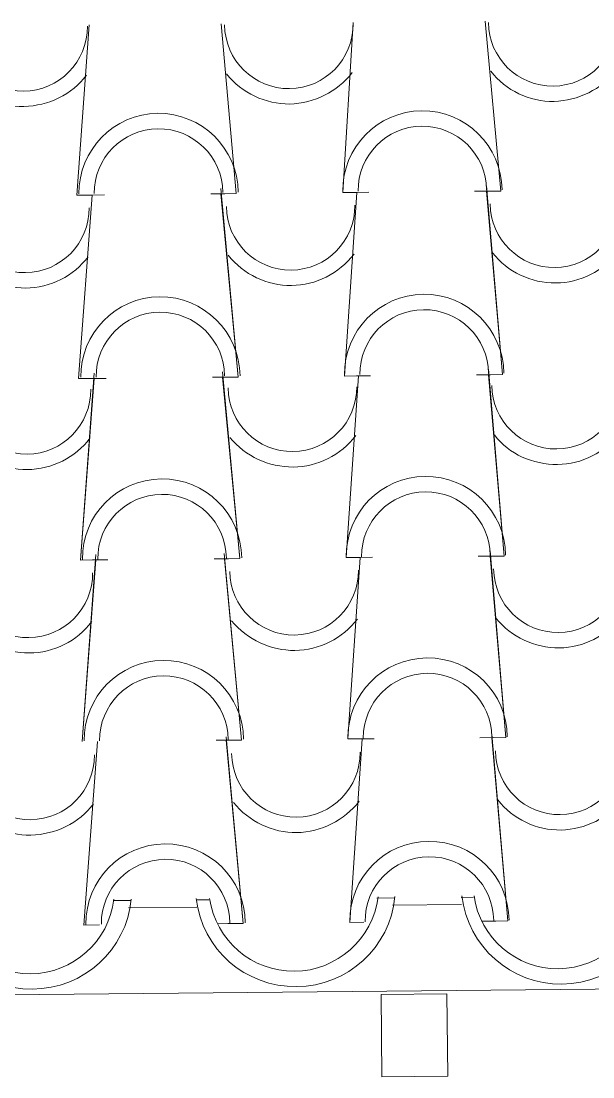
# Model space of a CAD drawing. Header units: millimetres. Extents: x 36985 to 49607, y -23856 to -17842.
# Drawn here: x 45503 to 46199, y -19832 to -18548 of the extents above; entities that cross this region are included whole.
import ezdxf

# ---------------------------------------------------------------- set-up
doc = ezdxf.new("R2010")
doc.units = ezdxf.units.MM
doc.layers.add('A-COB-___-___-EXI', color=250, linetype='Continuous', lineweight=25)

msp = doc.modelspace()

# ---------------------------------------------------------------- linework, layer by layer
at = {"layer": 'A-COB-___-___-EXI', "color": 18, "lineweight": 9}
for p, q in [((45585.9, -18759.4), (45604.7, -18759.2)), ((45751.3, -18757.8), (45734.2, -18758)), ((45746.4, -18757.9), (45765.1, -18757.7)), ((45909.3, -18756.3), (45926.4, -18756.1)), ((46072.2, -18754.7), (46055.1, -18754.9)), ((46069.7, -18754.8), (46086.8, -18754.6)), ((45755.5, -19201.7), (45738.4, -19201.9)), ((45915.7, -19420.9), (45932.8, -19420.7)), ((45615.4, -19617.6), (45636.6, -19617.4)), ((45717.2, -19616.7), (45731.8, -19616.5)), ((45936.3, -19614.6), (45957.4, -19614.4)), ((45717.3, -19625.6), (45634.2, -19626.4)), ((46039, -19622.5), (45955.1, -19623.3)), ((45759.8, -19645.6), (45742.7, -19645.7)), ((46080.7, -19642.5), (46063.6, -19642.7))]:
    msp.add_line(p, q, dxfattribs=at)
at = {"layer": 'A-COB-___-___-EXI', "color": 18, "lineweight": 9, "flags": 128}
for points in [[(45571.3, -18759.5), (45590, -18759.4), (45571.3, -18759.5), (45590, -18759.4), (45573.4, -18982.7), (45592.2, -18982.5), (45573.4, -18982.7), (45590, -18759.4), (45571.3, -18759.5), (45586.4, -18552.5), (45571.3, -18759.5), (45590, -18759.4), (45571.3, -18759.5), (45586.4, -18552.5)], [(45748.5, -18974.5), (45769.4, -19201.6), (45750.7, -19201.7), (45769.4, -19201.6), (45748.5, -18981), (45767.3, -18980.8), (45748.5, -18981), (45767.3, -18980.8), (45748.5, -18981), (45767.3, -18980.8), (45748.5, -18981), (45767.3, -18980.8), (45748.5, -18981), (45767.3, -18980.8), (45746.3, -18751.3), (45767.3, -18980.8), (45748.5, -18981), (45767.3, -18980.8), (45746.4, -18757.9), (45765.1, -18757.7), (45746.8, -18551), (45765.1, -18757.7), (45746.4, -18757.9), (45765.1, -18757.7), (45746.4, -18757.9), (45765.1, -18757.7), (45746.8, -18551)], [(45894.6, -18756.4), (45911.7, -18756.3), (45894.6, -18756.4), (45911.7, -18756.3), (45896.8, -18979.6), (45911.7, -18756.3), (45894.6, -18756.4), (45907.3, -18549.4), (45894.6, -18756.4), (45911.7, -18756.3), (45894.6, -18756.4), (45907.3, -18549.4)], [(46071.9, -18977.9), (46089, -18977.8), (46071.9, -18977.9), (46089, -18977.8), (46071.9, -18977.9), (46089, -18977.8), (46071.9, -18977.9), (46089, -18977.8), (46071.9, -18977.9), (46089, -18977.8), (46069.7, -18748.2), (46089, -18977.8), (46071.9, -18977.9), (46089, -18977.8), (46069.7, -18754.8), (46086.8, -18754.6), (46067.7, -18547.9), (46086.8, -18754.6), (46069.7, -18754.8), (46086.8, -18754.6), (46069.7, -18754.8), (46086.8, -18754.6), (46067.7, -18547.9)], [(45592.1, -18976), (45575.6, -19203.4), (45594.3, -19203.2), (45575.6, -19203.4), (45594.3, -19203.2), (45575.6, -19203.4), (45592.2, -18982.5), (45573.4, -18982.7), (45590, -18759.4)], [(45911.7, -18756.3), (45896.8, -18979.6), (45913.9, -18979.4), (45896.8, -18979.6), (45913.9, -18979.4), (45896.8, -18979.6), (45913.9, -18979.4), (45896.8, -18979.6), (45913.9, -18979.4), (45898.9, -19200.3), (45916, -19200.2), (45901, -19421), (45918.1, -19420.9), (45901, -19421), (45918.1, -19420.9), (45903.2, -19644.2), (45918.1, -19420.9), (45901, -19421), (45916, -19200.2), (45898.9, -19200.3), (45916, -19200.2), (45898.9, -19200.3), (45913.9, -18979.4)], [(45573.4, -18982.7), (45592.2, -18982.5), (45575.6, -19203.4), (45594.3, -19203.2), (45577.7, -19424.1), (45594.3, -19203.2), (45575.6, -19203.4), (45594.3, -19203.2), (45577.7, -19424.1), (45594.3, -19203.2), (45575.6, -19203.4), (45594.3, -19203.2), (45577.7, -19424.1), (45594.3, -19203.2), (45575.6, -19203.4), (45592.2, -18982.5), (45573.4, -18982.7), (45592.2, -18982.5), (45575.6, -19203.4), (45592.2, -18982.5), (45573.4, -18982.7), (45592.2, -18982.5), (45573.4, -18982.7), (45592.2, -18982.5), (45573.4, -18982.7), (45592.2, -18982.5), (45575.6, -19203.4), (45594.3, -19203.2), (45575.6, -19203.4), (45594.3, -19203.2), (45575.6, -19203.4), (45592.2, -18982.5), (45573.4, -18982.7), (45592.2, -18982.5), (45573.4, -18982.7), (45592.2, -18982.5), (45573.4, -18982.7), (45592.2, -18982.5), (45573.4, -18982.7), (45592.2, -18982.5), (45573.4, -18982.7), (45592.2, -18982.5), (45573.4, -18982.7), (45592.2, -18982.5), (45575.6, -19203.4), (45594.3, -19203.2), (45577.7, -19424.1), (45594.3, -19203.2), (45575.6, -19203.4), (45594.3, -19203.2), (45575.6, -19203.4), (45594.3, -19203.2), (45575.6, -19203.4), (45592.1, -18976)], [(45592.1, -18976), (45575.6, -19203.4), (45594.3, -19203.2), (45575.6, -19203.4)], [(45754.9, -19645.6), (45773.7, -19645.4), (45752.7, -19418.4), (45773.7, -19645.4), (45754.9, -19645.6), (45773.7, -19645.4), (45752.8, -19422.5), (45771.5, -19422.3), (45752.8, -19422.5), (45771.5, -19422.3), (45752.8, -19422.5), (45771.5, -19422.3), (45750.6, -19195.2), (45771.5, -19422.3), (45752.8, -19422.5), (45771.5, -19422.3), (45752.8, -19422.5), (45771.5, -19422.3), (45750.7, -19201.7), (45769.4, -19201.6), (45750.7, -19201.7), (45769.4, -19201.6), (45748.5, -18974.5), (45769.4, -19201.6), (45750.7, -19201.7), (45769.4, -19201.6), (45750.7, -19201.7)], [(46091.1, -19198.5), (46074, -19198.6), (46091.1, -19198.5), (46074, -19198.6), (46091.1, -19198.5), (46071.8, -18971.4), (46091.1, -19198.5), (46074, -19198.6), (46093.2, -19419.2), (46076.1, -19419.4), (46093.2, -19419.2), (46076.1, -19419.4), (46093.2, -19419.2), (46076.1, -19419.4), (46093.2, -19419.2), (46076.1, -19419.4), (46093.2, -19419.2), (46074, -19198.6), (46091.1, -19198.5), (46071.8, -18971.4)], [(45588.1, -18982.6), (45606.8, -18982.4), (45588.1, -18982.6), (45606.8, -18982.4), (45588.1, -18982.6), (45606.8, -18982.4)], [(45918.1, -19420.9), (45901, -19421), (45918.1, -19420.9), (45901, -19421), (45918.1, -19420.9), (45901, -19421), (45916, -19200.2), (45898.9, -19200.3), (45913.9, -18979.4), (45896.8, -18979.6), (45913.9, -18979.4), (45896.8, -18979.6), (45913.9, -18979.4), (45898.9, -19200.3), (45916, -19200.2), (45898.9, -19200.3), (45913.9, -18979.4), (45896.8, -18979.6)], [(45577.7, -19424.1), (45594.2, -19196.7), (45577.7, -19424.1), (45594.2, -19196.7)], [(45752.8, -19422.5), (45771.5, -19422.3), (45750.6, -19195.2)], [(46076.1, -19415.3), (46095.4, -19642.3), (46078.3, -19642.5), (46095.4, -19642.3), (46076.1, -19415.3), (46095.4, -19642.3), (46078.3, -19642.5), (46095.4, -19642.3), (46076.1, -19419.4), (46093.2, -19419.2), (46076.1, -19419.4), (46093.2, -19419.2), (46073.9, -19192.1), (46093.2, -19419.2), (46076.1, -19419.4), (46093.2, -19419.2), (46073.9, -19192.1)], [(45608.9, -19203.1), (45590.2, -19203.3), (45608.9, -19203.1), (45590.2, -19203.3)], [(45916, -19200.2), (45901, -19421), (45916, -19200.2), (45898.9, -19200.3), (45916, -19200.2), (45898.9, -19200.3)], [(45596.4, -19424), (45579.8, -19647.3), (45596.4, -19424), (45579.8, -19647.3), (45598.6, -19647.1), (45579.8, -19647.3)], [(45903.2, -19644.2), (45918.1, -19420.9), (45901, -19421), (45918.1, -19420.9), (45903.2, -19644.2), (45920.3, -19644), (45903.2, -19644.2), (45920.3, -19644)], [(46061.5, -19419.5), (46078.6, -19419.3), (46061.5, -19419.5), (46078.6, -19419.3)], [(37540.3, -19724.6), (37541.1, -19808.5), (48989.9, -19698.4), (48989.1, -19614.5), (48972.8, -19614.7), (48989.1, -19614.5)]]:
    msp.add_lwpolyline(points, dxfattribs=at)
for points in [[(46057.2, -18978.1), (46074.3, -18977.9), (46057.2, -18978.1), (46074.3, -18977.9)], [(46089, -18977.8), (46071.9, -18977.9), (46091.1, -19198.5), (46074, -19198.6), (46091.1, -19198.5), (46074, -19198.6), (46091.1, -19198.5), (46071.9, -18977.9)], [(45736.3, -18981.1), (45753.4, -18981), (45736.3, -18981.1), (45753.4, -18981)], [(45928.5, -18979.3), (45911.4, -18979.5)], [(45930.7, -19200), (45913.6, -19200.2)], [(46059.3, -19198.8), (46076.4, -19198.6)], [(45740.6, -19422.6), (45757.7, -19422.4)], [(46053.6, -19613.4), (46038.9, -19613.6)], [(45941.5, -19731.8), (45942.4, -19832), (46022.3, -19831.2), (46021.3, -19731)]]:
    msp.add_lwpolyline(points, close=True, dxfattribs=at)
at = {"layer": 'A-COB-___-___-EXI', "color": 18, "lineweight": 9}
for points in [[(45506.5, -18633.1), (45506.5, -18633.1), (45549.7, -18632.7), (45584.4, -18597.3), (45584, -18554.2)], [(45506.5, -18633.1), (45506.5, -18633.1), (45549.7, -18632.7), (45584.4, -18597.3), (45584, -18554.2)], [(45829.9, -18630), (45829.9, -18630), (45873, -18629.6), (45907.7, -18594.2), (45907.3, -18551.1)], [(45829.9, -18630), (45829.9, -18630), (45873, -18629.6), (45907.7, -18594.2), (45907.3, -18551.1)], [(45829.9, -18630), (45829.9, -18630), (45873, -18629.6), (45907.7, -18594.2), (45907.3, -18551.1)], [(46150.8, -18626.9), (46150.8, -18626.9), (46193.9, -18626.5), (46228.6, -18591.1), (46228.2, -18548)], [(46150.8, -18626.9), (46150.8, -18626.9), (46193.9, -18626.5), (46228.6, -18591.1), (46228.2, -18548)], [(45506.7, -18651.8), (45506.7, -18651.8), (45536.8, -18650.7), (45565.2, -18637.4), (45582.9, -18613.6)], [(45506.7, -18651.8), (45506.7, -18651.8), (45536.8, -18650.7), (45565.2, -18637.4), (45582.9, -18613.6)], [(45830.1, -18648.7), (45830.1, -18648.7), (45860.2, -18647.6), (45887.7, -18634.3), (45906.3, -18610.5)], [(45830.1, -18648.7), (45830.1, -18648.7), (45860.2, -18647.6), (45887.7, -18634.3), (45906.3, -18610.5)], [(45830.1, -18648.7), (45830.1, -18648.7), (45860.2, -18647.6), (45887.7, -18634.3), (45906.3, -18610.5)], [(46151.8, -18645.6), (46151.8, -18645.6), (46181.1, -18644.5), (46209.5, -18631.2), (46227.1, -18607.4)], [(46151.8, -18645.6), (46151.8, -18645.6), (46181.1, -18644.5), (46209.5, -18631.2), (46227.1, -18607.4)], [(45990.6, -18657), (45990.6, -18657), (45936.8, -18657.5), (45894.1, -18701.9), (45894.6, -18754.8)], [(45990.6, -18657), (45990.6, -18657), (45936.8, -18657.5), (45894.1, -18701.9), (45894.6, -18754.8)], [(45990.6, -18657), (45990.6, -18657), (45936.8, -18657.5), (45894.1, -18701.9), (45894.6, -18754.8)], [(45990.6, -18657), (45990.6, -18657), (45936.8, -18657.5), (45894.1, -18701.9), (45894.6, -18754.8)], [(45990.6, -18657), (45990.6, -18657), (45936.8, -18657.5), (45894.1, -18701.9), (45894.6, -18754.8)], [(45990.6, -18657), (45990.6, -18657), (45936.8, -18657.5), (45894.1, -18701.9), (45894.6, -18754.8)], [(45669.7, -18660), (45669.7, -18660), (45615.9, -18660.6), (45573.2, -18705), (45573.7, -18757.9)], [(45669.7, -18660), (45669.7, -18660), (45615.9, -18660.6), (45573.2, -18705), (45573.7, -18757.9)], [(45669.7, -18660), (45669.7, -18660), (45615.9, -18660.6), (45573.2, -18705), (45573.7, -18757.9)], [(45669.7, -18660), (45669.7, -18660), (45615.9, -18660.6), (45573.2, -18705), (45573.7, -18757.9)], [(45669.7, -18660), (45669.7, -18660), (45615.9, -18660.6), (45573.2, -18705), (45573.7, -18757.9)], [(45669.7, -18660), (45669.7, -18660), (45615.9, -18660.6), (45573.2, -18705), (45573.7, -18757.9)], [(45669.9, -18678.8), (45669.9, -18678.8), (45626.7, -18679.2), (45592, -18714.5), (45592.4, -18757.7)], [(45669.9, -18678.8), (45669.9, -18678.8), (45626.7, -18679.2), (45592, -18714.5), (45592.4, -18757.7)], [(45669.9, -18678.8), (45669.9, -18678.8), (45626.7, -18679.2), (45592, -18714.5), (45592.4, -18757.7)], [(45669.9, -18678.8), (45669.9, -18678.8), (45626.7, -18679.2), (45592, -18714.5), (45592.4, -18757.7)], [(45669.9, -18678.8), (45669.9, -18678.8), (45626.7, -18679.2), (45592, -18714.5), (45592.4, -18757.7)], [(45669.9, -18678.8), (45669.9, -18678.8), (45626.7, -18679.2), (45592, -18714.5), (45592.4, -18757.7)], [(45990.8, -18675.7), (45990.8, -18675.7), (45947.6, -18676.1), (45912.9, -18711.5), (45913.3, -18754.6)], [(45990.8, -18675.7), (45990.8, -18675.7), (45947.6, -18676.1), (45912.9, -18711.5), (45913.3, -18754.6)], [(45990.8, -18675.7), (45990.8, -18675.7), (45947.6, -18676.1), (45912.9, -18711.5), (45913.3, -18754.6)], [(45990.8, -18675.7), (45990.8, -18675.7), (45947.6, -18676.1), (45912.9, -18711.5), (45913.3, -18754.6)], [(45990.8, -18675.7), (45990.8, -18675.7), (45947.6, -18676.1), (45912.9, -18711.5), (45913.3, -18754.6)], [(45990.8, -18675.7), (45990.8, -18675.7), (45947.6, -18676.1), (45912.9, -18711.5), (45913.3, -18754.6)], [(45832, -18850.7), (45832, -18850.7), (45875.2, -18850.3), (45909.8, -18814.9), (45909.4, -18771.8)], [(46152.9, -18847.6), (46152.9, -18847.6), (46196.1, -18847.2), (46230.7, -18811.9), (46230.3, -18768.7)], [(45508.7, -18853.8), (45508.7, -18853.8), (45551.8, -18853.4), (45586.5, -18818), (45586.1, -18774.9)], [(45508.8, -18872.6), (45508.8, -18872.6), (45539, -18872.3), (45567.3, -18858.1), (45585, -18834.4)], [(45508.8, -18872.6), (45508.8, -18872.6), (45539, -18872.3), (45567.3, -18858.1), (45585, -18834.4)], [(45832.2, -18869.4), (45832.2, -18869.4), (45862.3, -18869.2), (45889.9, -18855), (45908.4, -18831.2)], [(45832.2, -18869.4), (45832.2, -18869.4), (45862.3, -18869.2), (45889.9, -18855), (45908.4, -18831.2)], [(45832.2, -18869.4), (45832.2, -18869.4), (45862.3, -18869.2), (45889.9, -18855), (45908.4, -18831.2)], [(46153.9, -18866.4), (46153.9, -18866.4), (46183.2, -18866.1), (46211.6, -18851.9), (46229.3, -18828.2)], [(46153.9, -18866.4), (46153.9, -18866.4), (46183.2, -18866.1), (46211.6, -18851.9), (46229.3, -18828.2)], [(45671.8, -18883.2), (45671.8, -18883.2), (45618.1, -18883.7), (45575.4, -18928.1), (45575.9, -18981.1)], [(45671.8, -18883.2), (45671.8, -18883.2), (45618.1, -18883.7), (45575.4, -18928.1), (45575.9, -18981.1)], [(45671.8, -18883.2), (45671.8, -18883.2), (45618.1, -18883.7), (45575.4, -18928.1), (45575.9, -18981.1)], [(45671.8, -18883.2), (45671.8, -18883.2), (45618.1, -18883.7), (45575.4, -18928.1), (45575.9, -18981.1)], [(45671.8, -18883.2), (45671.8, -18883.2), (45618.1, -18883.7), (45575.4, -18928.1), (45575.9, -18981.1)], [(45671.8, -18883.2), (45671.8, -18883.2), (45618.1, -18883.7), (45575.4, -18928.1), (45575.9, -18981.1)], [(45671.8, -18883.2), (45671.8, -18883.2), (45618.1, -18883.7), (45575.4, -18928.1), (45575.9, -18981.1)], [(45671.8, -18883.2), (45671.8, -18883.2), (45618.1, -18883.7), (45575.4, -18928.1), (45575.9, -18981.1)], [(45671.8, -18883.2), (45671.8, -18883.2), (45618.1, -18883.7), (45575.4, -18928.1), (45575.9, -18981.1)], [(45671.8, -18883.2), (45671.8, -18883.2), (45618.1, -18883.7), (45575.4, -18928.1), (45575.9, -18981.1)], [(45671.8, -18883.2), (45671.8, -18883.2), (45618.1, -18883.7), (45575.4, -18928.1), (45575.9, -18981.1)], [(45992.7, -18880.1), (45992.7, -18880.1), (45939, -18880.6), (45896.2, -18925), (45896.8, -18978)], [(45992.7, -18880.1), (45992.7, -18880.1), (45939, -18880.6), (45896.2, -18925), (45896.8, -18978)], [(45992.7, -18880.1), (45992.7, -18880.1), (45939, -18880.6), (45896.2, -18925), (45896.8, -18978)], [(45992.7, -18880.1), (45992.7, -18880.1), (45939, -18880.6), (45896.2, -18925), (45896.8, -18978)], [(45992.7, -18880.1), (45992.7, -18880.1), (45939, -18880.6), (45896.2, -18925), (45896.8, -18978)], [(45992.7, -18880.1), (45992.7, -18880.1), (45939, -18880.6), (45896.2, -18925), (45896.8, -18978)], [(45992.7, -18880.1), (45992.7, -18880.1), (45939, -18880.6), (45896.2, -18925), (45896.8, -18978)], [(45992.7, -18880.1), (45992.7, -18880.1), (45939, -18880.6), (45896.2, -18925), (45896.8, -18978)], [(45992.7, -18880.1), (45992.7, -18880.1), (45939, -18880.6), (45896.2, -18925), (45896.8, -18978)], [(45992.7, -18880.1), (45992.7, -18880.1), (45939, -18880.6), (45896.2, -18925), (45896.8, -18978)], [(45992.7, -18880.1), (45992.7, -18880.1), (45939, -18880.6), (45896.2, -18925), (45896.8, -18978)], [(45992.7, -18880.1), (45992.7, -18880.1), (45939, -18880.6), (45896.2, -18925), (45896.8, -18978)], [(45992.7, -18880.1), (45992.7, -18880.1), (45939, -18880.6), (45896.2, -18925), (45896.8, -18978)], [(45992.9, -18898.9), (45992.9, -18898.9), (45949.8, -18899.3), (45915.1, -18934.6), (45915.5, -18977.8)], [(45992.9, -18898.9), (45992.9, -18898.9), (45949.8, -18899.3), (45915.1, -18934.6), (45915.5, -18977.8)], [(45992.9, -18898.9), (45992.9, -18898.9), (45949.8, -18899.3), (45915.1, -18934.6), (45915.5, -18977.8)], [(45992.9, -18898.9), (45992.9, -18898.9), (45949.8, -18899.3), (45915.1, -18934.6), (45915.5, -18977.8)], [(45992.9, -18898.9), (45992.9, -18898.9), (45949.8, -18899.3), (45915.1, -18934.6), (45915.5, -18977.8)], [(45992.9, -18898.9), (45992.9, -18898.9), (45949.8, -18899.3), (45915.1, -18934.6), (45915.5, -18977.8)], [(45992.9, -18898.9), (45992.9, -18898.9), (45949.8, -18899.3), (45915.1, -18934.6), (45915.5, -18977.8)], [(45992.9, -18898.9), (45992.9, -18898.9), (45949.8, -18899.3), (45915.1, -18934.6), (45915.5, -18977.8)], [(45992.9, -18898.9), (45992.9, -18898.9), (45949.8, -18899.3), (45915.1, -18934.6), (45915.5, -18977.8)], [(45992.9, -18898.9), (45992.9, -18898.9), (45949.8, -18899.3), (45915.1, -18934.6), (45915.5, -18977.8)], [(45992.9, -18898.9), (45992.9, -18898.9), (45949.8, -18899.3), (45915.1, -18934.6), (45915.5, -18977.8)], [(45992.9, -18898.9), (45992.9, -18898.9), (45949.8, -18899.3), (45915.1, -18934.6), (45915.5, -18977.8)], [(45992.9, -18898.9), (45992.9, -18898.9), (45949.8, -18899.3), (45915.1, -18934.6), (45915.5, -18977.8)], [(45672, -18901.9), (45672, -18901.9), (45628.9, -18902.4), (45594.2, -18937.7), (45594.6, -18980.9)], [(45672, -18901.9), (45672, -18901.9), (45628.9, -18902.4), (45594.2, -18937.7), (45594.6, -18980.9)], [(45672, -18901.9), (45672, -18901.9), (45628.9, -18902.4), (45594.2, -18937.7), (45594.6, -18980.9)], [(45672, -18901.9), (45672, -18901.9), (45628.9, -18902.4), (45594.2, -18937.7), (45594.6, -18980.9)], [(45672, -18901.9), (45672, -18901.9), (45628.9, -18902.4), (45594.2, -18937.7), (45594.6, -18980.9)], [(45672, -18901.9), (45672, -18901.9), (45628.9, -18902.4), (45594.2, -18937.7), (45594.6, -18980.9)], [(45672, -18901.9), (45672, -18901.9), (45628.9, -18902.4), (45594.2, -18937.7), (45594.6, -18980.9)], [(45672, -18901.9), (45672, -18901.9), (45628.9, -18902.4), (45594.2, -18937.7), (45594.6, -18980.9)], [(45672, -18901.9), (45672, -18901.9), (45628.9, -18902.4), (45594.2, -18937.7), (45594.6, -18980.9)], [(45672, -18901.9), (45672, -18901.9), (45628.9, -18902.4), (45594.2, -18937.7), (45594.6, -18980.9)], [(45672, -18901.9), (45672, -18901.9), (45628.9, -18902.4), (45594.2, -18937.7), (45594.6, -18980.9)], [(46155, -19068.3), (46155, -19068.3), (46198.2, -19067.9), (46232.9, -19032.6), (46232.5, -18989.4)], [(45510.8, -19074.5), (45510.8, -19074.5), (45553.9, -19074.1), (45588.6, -19038.8), (45588.2, -18995.6)], [(45834.1, -19071.4), (45834.1, -19071.4), (45877.3, -19071), (45912, -19035.7), (45911.6, -18992.5)], [(45834.1, -19071.4), (45834.1, -19071.4), (45877.3, -19071), (45912, -19035.7), (45911.6, -18992.5)], [(45511, -19093.3), (45511, -19093.3), (45541.1, -19093), (45569.5, -19078.9), (45587.2, -19055.1)], [(45834.3, -19090.2), (45834.3, -19090.2), (45864.4, -19089.9), (45892, -19075.8), (45910.5, -19052)], [(45834.3, -19090.2), (45834.3, -19090.2), (45864.4, -19089.9), (45892, -19075.8), (45910.5, -19052)], [(46156, -19087.1), (46156, -19087.1), (46185.3, -19086.8), (46213.7, -19072.7), (46231.4, -19048.9)], [(45674, -19104.7), (45674, -19104.7), (45620.2, -19105.3), (45577.5, -19148.8), (45578, -19202.6)], [(45674, -19104.7), (45674, -19104.7), (45620.2, -19105.3), (45577.5, -19148.8), (45578, -19202.6)], [(45674, -19104.7), (45674, -19104.7), (45620.2, -19105.3), (45577.5, -19148.8), (45578, -19202.6)], [(45674, -19104.7), (45674, -19104.7), (45620.2, -19105.3), (45577.5, -19148.8), (45578, -19202.6)], [(45674, -19104.7), (45674, -19104.7), (45620.2, -19105.3), (45577.5, -19148.8), (45578, -19202.6)], [(45674, -19104.7), (45674, -19104.7), (45620.2, -19105.3), (45577.5, -19148.8), (45578, -19202.6)], [(45674, -19104.7), (45674, -19104.7), (45620.2, -19105.3), (45577.5, -19148.8), (45578, -19202.6)], [(45674, -19104.7), (45674, -19104.7), (45620.2, -19105.3), (45577.5, -19148.8), (45578, -19202.6)], [(45994.9, -19101.7), (45994.9, -19101.7), (45941.1, -19102.2), (45898.4, -19145.7), (45898.9, -19199.5)], [(45994.9, -19101.7), (45994.9, -19101.7), (45941.1, -19102.2), (45898.4, -19145.7), (45898.9, -19199.5)], [(45994.9, -19101.7), (45994.9, -19101.7), (45941.1, -19102.2), (45898.4, -19145.7), (45898.9, -19199.5)], [(45994.9, -19101.7), (45994.9, -19101.7), (45941.1, -19102.2), (45898.4, -19145.7), (45898.9, -19199.5)], [(45994.9, -19101.7), (45994.9, -19101.7), (45941.1, -19102.2), (45898.4, -19145.7), (45898.9, -19199.5)], [(45994.9, -19101.7), (45994.9, -19101.7), (45941.1, -19102.2), (45898.4, -19145.7), (45898.9, -19199.5)], [(45994.9, -19101.7), (45994.9, -19101.7), (45941.1, -19102.2), (45898.4, -19145.7), (45898.9, -19199.5)], [(45994.9, -19101.7), (45994.9, -19101.7), (45941.1, -19102.2), (45898.4, -19145.7), (45898.9, -19199.5)], [(45994.9, -19101.7), (45994.9, -19101.7), (45941.1, -19102.2), (45898.4, -19145.7), (45898.9, -19199.5)], [(45994.9, -19101.7), (45994.9, -19101.7), (45941.1, -19102.2), (45898.4, -19145.7), (45898.9, -19199.5)], [(45674.2, -19123.5), (45674.2, -19123.5), (45631, -19123.9), (45596.3, -19159.2), (45596.7, -19202.4)], [(45674.2, -19123.5), (45674.2, -19123.5), (45631, -19123.9), (45596.3, -19159.2), (45596.7, -19202.4)], [(45674.2, -19123.5), (45674.2, -19123.5), (45631, -19123.9), (45596.3, -19159.2), (45596.7, -19202.4)], [(45674.2, -19123.5), (45674.2, -19123.5), (45631, -19123.9), (45596.3, -19159.2), (45596.7, -19202.4)], [(45674.2, -19123.5), (45674.2, -19123.5), (45631, -19123.9), (45596.3, -19159.2), (45596.7, -19202.4)], [(45674.2, -19123.5), (45674.2, -19123.5), (45631, -19123.9), (45596.3, -19159.2), (45596.7, -19202.4)], [(45674.2, -19123.5), (45674.2, -19123.5), (45631, -19123.9), (45596.3, -19159.2), (45596.7, -19202.4)], [(45674.2, -19123.5), (45674.2, -19123.5), (45631, -19123.9), (45596.3, -19159.2), (45596.7, -19202.4)], [(45995.1, -19120.4), (45995.1, -19120.4), (45951.9, -19120.8), (45917.2, -19156.2), (45917.6, -19199.3)], [(45995.1, -19120.4), (45995.1, -19120.4), (45951.9, -19120.8), (45917.2, -19156.2), (45917.6, -19199.3)], [(45995.1, -19120.4), (45995.1, -19120.4), (45951.9, -19120.8), (45917.2, -19156.2), (45917.6, -19199.3)], [(45995.1, -19120.4), (45995.1, -19120.4), (45951.9, -19120.8), (45917.2, -19156.2), (45917.6, -19199.3)], [(45995.1, -19120.4), (45995.1, -19120.4), (45951.9, -19120.8), (45917.2, -19156.2), (45917.6, -19199.3)], [(45995.1, -19120.4), (45995.1, -19120.4), (45951.9, -19120.8), (45917.2, -19156.2), (45917.6, -19199.3)], [(45995.1, -19120.4), (45995.1, -19120.4), (45951.9, -19120.8), (45917.2, -19156.2), (45917.6, -19199.3)], [(45995.1, -19120.4), (45995.1, -19120.4), (45951.9, -19120.8), (45917.2, -19156.2), (45917.6, -19199.3)], [(45995.1, -19120.4), (45995.1, -19120.4), (45951.9, -19120.8), (45917.2, -19156.2), (45917.6, -19199.3)], [(45995.1, -19120.4), (45995.1, -19120.4), (45951.9, -19120.8), (45917.2, -19156.2), (45917.6, -19199.3)], [(45512.9, -19297.7), (45512.9, -19297.7), (45556.1, -19297.3), (45590.8, -19261.9), (45590.4, -19218.8)], [(45836.3, -19294.6), (45836.3, -19294.6), (45879.4, -19294.2), (45914.1, -19258.8), (45913.7, -19215.7)], [(45836.3, -19294.6), (45836.3, -19294.6), (45879.4, -19294.2), (45914.1, -19258.8), (45913.7, -19215.7)], [(46157.2, -19291.5), (46157.2, -19291.5), (46200.3, -19291.1), (46235, -19255.7), (46234.6, -19212.6)], [(46158.2, -19310.2), (46158.2, -19310.2), (46187.5, -19309.9), (46215.8, -19295.8), (46233.5, -19272)], [(45513.1, -19316.4), (45513.1, -19316.4), (45543.2, -19316.1), (45571.6, -19302), (45589.3, -19278.2)], [(45836.4, -19313.3), (45836.4, -19313.3), (45866.6, -19313), (45894.1, -19298.9), (45912.6, -19275.1)], [(45836.4, -19313.3), (45836.4, -19313.3), (45866.6, -19313), (45894.1, -19298.9), (45912.6, -19275.1)], [(45676.1, -19325.5), (45676.1, -19325.5), (45622.3, -19326), (45579.6, -19369.6), (45580.1, -19423.3)], [(45676.1, -19325.5), (45676.1, -19325.5), (45622.3, -19326), (45579.6, -19369.6), (45580.1, -19423.3)], [(45676.1, -19325.5), (45676.1, -19325.5), (45622.3, -19326), (45579.6, -19369.6), (45580.1, -19423.3)], [(45676.1, -19325.5), (45676.1, -19325.5), (45622.3, -19326), (45579.6, -19369.6), (45580.1, -19423.3)], [(45997, -19322.4), (45997, -19322.4), (45943.2, -19322.9), (45900.5, -19366.5), (45901, -19420.2)], [(45997, -19322.4), (45997, -19322.4), (45943.2, -19322.9), (45900.5, -19366.5), (45901, -19420.2)], [(45997, -19322.4), (45997, -19322.4), (45943.2, -19322.9), (45900.5, -19366.5), (45901, -19420.2)], [(45997, -19322.4), (45997, -19322.4), (45943.2, -19322.9), (45900.5, -19366.5), (45901, -19420.2)], [(45997, -19322.4), (45997, -19322.4), (45943.2, -19322.9), (45900.5, -19366.5), (45901, -19420.2)], [(45676.3, -19344.2), (45676.3, -19344.2), (45633.1, -19344.6), (45598.4, -19380), (45598.8, -19423.1)], [(45676.3, -19344.2), (45676.3, -19344.2), (45633.1, -19344.6), (45598.4, -19380), (45598.8, -19423.1)], [(45676.3, -19344.2), (45676.3, -19344.2), (45633.1, -19344.6), (45598.4, -19380), (45598.8, -19423.1)], [(45676.3, -19344.2), (45676.3, -19344.2), (45633.1, -19344.6), (45598.4, -19380), (45598.8, -19423.1)], [(45676.3, -19344.2), (45676.3, -19344.2), (45633.1, -19344.6), (45598.4, -19380), (45598.8, -19423.1)], [(45676.3, -19344.2), (45676.3, -19344.2), (45633.1, -19344.6), (45598.4, -19380), (45598.8, -19423.1)], [(45676.3, -19344.2), (45676.3, -19344.2), (45633.1, -19344.6), (45598.4, -19380), (45598.8, -19423.1)], [(45676.3, -19344.2), (45676.3, -19344.2), (45633.1, -19344.6), (45598.4, -19380), (45598.8, -19423.1)], [(45676.3, -19344.2), (45676.3, -19344.2), (45633.1, -19344.6), (45598.4, -19380), (45598.8, -19423.1)], [(45676.3, -19344.2), (45676.3, -19344.2), (45633.1, -19344.6), (45598.4, -19380), (45598.8, -19423.1)], [(45997.2, -19341.1), (45997.2, -19341.1), (45954, -19341.5), (45919.3, -19376.9), (45919.7, -19420)], [(45997.2, -19341.1), (45997.2, -19341.1), (45954, -19341.5), (45919.3, -19376.9), (45919.7, -19420)], [(45997.2, -19341.1), (45997.2, -19341.1), (45954, -19341.5), (45919.3, -19376.9), (45919.7, -19420)], [(45997.2, -19341.1), (45997.2, -19341.1), (45954, -19341.5), (45919.3, -19376.9), (45919.7, -19420)], [(45997.2, -19341.1), (45997.2, -19341.1), (45954, -19341.5), (45919.3, -19376.9), (45919.7, -19420)], [(45997.2, -19341.1), (45997.2, -19341.1), (45954, -19341.5), (45919.3, -19376.9), (45919.7, -19420)], [(45997.2, -19341.1), (45997.2, -19341.1), (45954, -19341.5), (45919.3, -19376.9), (45919.7, -19420)], [(45997.2, -19341.1), (45997.2, -19341.1), (45954, -19341.5), (45919.3, -19376.9), (45919.7, -19420)], [(45997.2, -19341.1), (45997.2, -19341.1), (45954, -19341.5), (45919.3, -19376.9), (45919.7, -19420)], [(45997.2, -19341.1), (45997.2, -19341.1), (45954, -19341.5), (45919.3, -19376.9), (45919.7, -19420)], [(45997.2, -19341.1), (45997.2, -19341.1), (45954, -19341.5), (45919.3, -19376.9), (45919.7, -19420)], [(45997.2, -19341.1), (45997.2, -19341.1), (45954, -19341.5), (45919.3, -19376.9), (45919.7, -19420)], [(45997.2, -19341.1), (45997.2, -19341.1), (45954, -19341.5), (45919.3, -19376.9), (45919.7, -19420)], [(45515.1, -19519.2), (45515.1, -19519.2), (45558.2, -19518.8), (45592.9, -19483.5), (45592.5, -19440.3)], [(45838.4, -19516.1), (45838.4, -19516.1), (45881.6, -19515.7), (45916.2, -19480.3), (45915.8, -19437.2)], [(46159.3, -19513), (46159.3, -19513), (46202.5, -19512.6), (46237.1, -19477.3), (46236.7, -19434.1)], [(46159.3, -19513), (46159.3, -19513), (46202.5, -19512.6), (46237.1, -19477.3), (46236.7, -19434.1)], [(45515.2, -19538), (45515.2, -19538), (45545.4, -19536.9), (45573.7, -19523.6), (45591.4, -19499.8)], [(45838.6, -19534.9), (45838.6, -19534.9), (45868.7, -19533.8), (45896.3, -19520.5), (45914.8, -19496.7)], [(46160.3, -19531.8), (46160.3, -19531.8), (46189.6, -19530.7), (46218, -19517.4), (46235.7, -19493.6)], [(46160.3, -19531.8), (46160.3, -19531.8), (46189.6, -19530.7), (46218, -19517.4), (46235.7, -19493.6)], [(45678.2, -19548.6), (45678.2, -19548.6), (45624.5, -19549.1), (45581.7, -19592.7), (45582.3, -19646.5)], [(45678.2, -19548.6), (45678.2, -19548.6), (45624.5, -19549.1), (45581.7, -19592.7), (45582.3, -19646.5)], [(45678.2, -19548.6), (45678.2, -19548.6), (45624.5, -19549.1), (45581.7, -19592.7), (45582.3, -19646.5)], [(45999.1, -19545.5), (45999.1, -19545.5), (45945.4, -19546), (45902.6, -19589.6), (45903.2, -19643.4)], [(45999.1, -19545.5), (45999.1, -19545.5), (45945.4, -19546), (45902.6, -19589.6), (45903.2, -19643.4)], [(45999.1, -19545.5), (45999.1, -19545.5), (45945.4, -19546), (45902.6, -19589.6), (45903.2, -19643.4)], [(45999.1, -19545.5), (45999.1, -19545.5), (45945.4, -19546), (45902.6, -19589.6), (45903.2, -19643.4)], [(45678.4, -19567.3), (45678.4, -19567.3), (45635.3, -19567.8), (45600.6, -19603.1), (45601, -19646.3)], [(45678.4, -19567.3), (45678.4, -19567.3), (45635.3, -19567.8), (45600.6, -19603.1), (45601, -19646.3)], [(45678.4, -19567.3), (45678.4, -19567.3), (45635.3, -19567.8), (45600.6, -19603.1), (45601, -19646.3)], [(45999.3, -19564.3), (45999.3, -19564.3), (45956.2, -19564.7), (45921.5, -19600), (45921.9, -19643.2)], [(45999.3, -19564.3), (45999.3, -19564.3), (45956.2, -19564.7), (45921.5, -19600), (45921.9, -19643.2)], [(45999.3, -19564.3), (45999.3, -19564.3), (45956.2, -19564.7), (45921.5, -19600), (45921.9, -19643.2)], [(45999.3, -19564.3), (45999.3, -19564.3), (45956.2, -19564.7), (45921.5, -19600), (45921.9, -19643.2)], [(45515.2, -19706.6), (45515.2, -19706.6), (45566.5, -19706.1), (45610.2, -19667.4), (45616.2, -19616)], [(45517, -19725.3), (45517, -19725.3), (45579.8, -19724.7), (45631.4, -19677.8), (45637.4, -19615.8)], [(45836.1, -19703.5), (45836.1, -19703.5), (45887.4, -19703), (45931, -19664.3), (45937.9, -19612.9)], [(45838.7, -19722.2), (45838.7, -19722.2), (45900.6, -19721.6), (45952.3, -19674.7), (45958.2, -19612.7)], [(46157, -19700.4), (46157, -19700.4), (46209.1, -19699.9), (46251.9, -19661.2), (46258.8, -19609.8)], [(46157, -19700.4), (46157, -19700.4), (46209.1, -19699.9), (46251.9, -19661.2), (46258.8, -19609.8)], [(46161.3, -19719.1), (46161.3, -19719.1), (46224, -19718.5), (46275.7, -19671.6), (46281.6, -19609.6)], [(46161.3, -19719.1), (46161.3, -19719.1), (46224, -19718.5), (46275.7, -19671.6), (46281.6, -19609.6)]]:
    msp.add_open_spline(points, degree=3, knots=[0.125, 0.125, 0.125, 0.125, 0.125001, 1, 1, 1, 1], dxfattribs=at)
for points in [[(45750.9, -18552.6), (45751.4, -18595.7), (45786.7, -18630.4), (45829.9, -18630)], [(45750.9, -18552.6), (45751.4, -18595.7), (45786.7, -18630.4), (45829.9, -18630)], [(45750.9, -18552.6), (45751.4, -18595.7), (45786.7, -18630.4), (45829.9, -18630)], [(46071.8, -18549.5), (46072.2, -18592.6), (46107.6, -18627.3), (46150.8, -18626.9)], [(46071.8, -18549.5), (46072.2, -18592.6), (46107.6, -18627.3), (46150.8, -18626.9)], [(45427.6, -18555.7), (45428, -18598.8), (45463.4, -18633.5), (45506.5, -18633.1)], [(45427.6, -18555.7), (45428, -18598.8), (45463.4, -18633.5), (45506.5, -18633.1)], [(45430.6, -18615.1), (45448.8, -18638.5), (45477.4, -18652.1), (45506.7, -18651.8)], [(45430.6, -18615.1), (45448.8, -18638.5), (45477.4, -18652.1), (45506.7, -18651.8)], [(45753.1, -18612), (45772.1, -18635.4), (45800.7, -18649), (45830.1, -18648.7)], [(45753.1, -18612), (45772.1, -18635.4), (45800.7, -18649), (45830.1, -18648.7)], [(45753.1, -18612), (45772.1, -18635.4), (45800.7, -18649), (45830.1, -18648.7)], [(46074.8, -18608.9), (46093, -18632.4), (46121.6, -18645.9), (46151.8, -18645.6)], [(46074.8, -18608.9), (46093, -18632.4), (46121.6, -18645.9), (46151.8, -18645.6)], [(46088.4, -18752.9), (46087.9, -18700), (46044.4, -18656.4), (45990.6, -18657)], [(46088.4, -18752.9), (46087.9, -18700), (46044.4, -18656.4), (45990.6, -18657)], [(46088.4, -18752.9), (46087.9, -18700), (46044.4, -18656.4), (45990.6, -18657)], [(46088.4, -18752.9), (46087.9, -18700), (46044.4, -18656.4), (45990.6, -18657)], [(46088.4, -18752.9), (46087.9, -18700), (46044.4, -18656.4), (45990.6, -18657)], [(46088.4, -18752.9), (46087.9, -18700), (46044.4, -18656.4), (45990.6, -18657)], [(45767.6, -18756), (45767, -18703.1), (45723.5, -18659.5), (45669.7, -18660)], [(45767.6, -18756), (45767, -18703.1), (45723.5, -18659.5), (45669.7, -18660)], [(45767.6, -18756), (45767, -18703.1), (45723.5, -18659.5), (45669.7, -18660)], [(45767.6, -18756), (45767, -18703.1), (45723.5, -18659.5), (45669.7, -18660)], [(45767.6, -18756), (45767, -18703.1), (45723.5, -18659.5), (45669.7, -18660)], [(45767.6, -18756), (45767, -18703.1), (45723.5, -18659.5), (45669.7, -18660)], [(45748.8, -18756.2), (45748.4, -18713), (45713, -18678.4), (45669.9, -18678.8)], [(45748.8, -18756.2), (45748.4, -18713), (45713, -18678.4), (45669.9, -18678.8)], [(45748.8, -18756.2), (45748.4, -18713), (45713, -18678.4), (45669.9, -18678.8)], [(45748.8, -18756.2), (45748.4, -18713), (45713, -18678.4), (45669.9, -18678.8)], [(45748.8, -18756.2), (45748.4, -18713), (45713, -18678.4), (45669.9, -18678.8)], [(45748.8, -18756.2), (45748.4, -18713), (45713, -18678.4), (45669.9, -18678.8)], [(46069.7, -18753.1), (46069.3, -18710), (46033.9, -18675.3), (45990.8, -18675.7)], [(46069.7, -18753.1), (46069.3, -18710), (46033.9, -18675.3), (45990.8, -18675.7)], [(46069.7, -18753.1), (46069.3, -18710), (46033.9, -18675.3), (45990.8, -18675.7)], [(46069.7, -18753.1), (46069.3, -18710), (46033.9, -18675.3), (45990.8, -18675.7)], [(46069.7, -18753.1), (46069.3, -18710), (46033.9, -18675.3), (45990.8, -18675.7)], [(46069.7, -18753.1), (46069.3, -18710), (46033.9, -18675.3), (45990.8, -18675.7)], [(45753.1, -18773.3), (45753.5, -18816.4), (45788.8, -18851.1), (45832, -18850.7)], [(46074, -18770.2), (46074.4, -18813.4), (46109.7, -18848), (46152.9, -18847.6)], [(45429.7, -18776.4), (45430.1, -18819.6), (45465.5, -18854.2), (45508.7, -18853.8)], [(45432.7, -18835.8), (45450.9, -18859.3), (45479.5, -18872.8), (45508.8, -18872.6)], [(45432.7, -18835.8), (45450.9, -18859.3), (45479.5, -18872.8), (45508.8, -18872.6)], [(45755.3, -18832.7), (45774.2, -18856.2), (45802.9, -18869.7), (45832.2, -18869.4)], [(45755.3, -18832.7), (45774.2, -18856.2), (45802.9, -18869.7), (45832.2, -18869.4)], [(45755.3, -18832.7), (45774.2, -18856.2), (45802.9, -18869.7), (45832.2, -18869.4)], [(46077, -18829.6), (46095.1, -18853.1), (46123.8, -18866.6), (46153.9, -18866.4)], [(46077, -18829.6), (46095.1, -18853.1), (46123.8, -18866.6), (46153.9, -18866.4)], [(45769.7, -18979.2), (45769.2, -18926.3), (45725.6, -18882.7), (45671.8, -18883.2)], [(45769.7, -18979.2), (45769.2, -18926.3), (45725.6, -18882.7), (45671.8, -18883.2)], [(45769.7, -18979.2), (45769.2, -18926.3), (45725.6, -18882.7), (45671.8, -18883.2)], [(45769.7, -18979.2), (45769.2, -18926.3), (45725.6, -18882.7), (45671.8, -18883.2)], [(45769.7, -18979.2), (45769.2, -18926.3), (45725.6, -18882.7), (45671.8, -18883.2)], [(45769.7, -18979.2), (45769.2, -18926.3), (45725.6, -18882.7), (45671.8, -18883.2)], [(45769.7, -18979.2), (45769.2, -18926.3), (45725.6, -18882.7), (45671.8, -18883.2)], [(45769.7, -18979.2), (45769.2, -18926.3), (45725.6, -18882.7), (45671.8, -18883.2)], [(45769.7, -18979.2), (45769.2, -18926.3), (45725.6, -18882.7), (45671.8, -18883.2)], [(45769.7, -18979.2), (45769.2, -18926.3), (45725.6, -18882.7), (45671.8, -18883.2)], [(45769.7, -18979.2), (45769.2, -18926.3), (45725.6, -18882.7), (45671.8, -18883.2)], [(46090.6, -18976.1), (46090.1, -18923.2), (46046.5, -18879.6), (45992.7, -18880.1)], [(46090.6, -18976.1), (46090.1, -18923.2), (46046.5, -18879.6), (45992.7, -18880.1)], [(46090.6, -18976.1), (46090.1, -18923.2), (46046.5, -18879.6), (45992.7, -18880.1)], [(46090.6, -18976.1), (46090.1, -18923.2), (46046.5, -18879.6), (45992.7, -18880.1)], [(46090.6, -18976.1), (46090.1, -18923.2), (46046.5, -18879.6), (45992.7, -18880.1)], [(46090.6, -18976.1), (46090.1, -18923.2), (46046.5, -18879.6), (45992.7, -18880.1)], [(46090.6, -18976.1), (46090.1, -18923.2), (46046.5, -18879.6), (45992.7, -18880.1)], [(46090.6, -18976.1), (46090.1, -18923.2), (46046.5, -18879.6), (45992.7, -18880.1)], [(46090.6, -18976.1), (46090.1, -18923.2), (46046.5, -18879.6), (45992.7, -18880.1)], [(46090.6, -18976.1), (46090.1, -18923.2), (46046.5, -18879.6), (45992.7, -18880.1)], [(46090.6, -18976.1), (46090.1, -18923.2), (46046.5, -18879.6), (45992.7, -18880.1)], [(46090.6, -18976.1), (46090.1, -18923.2), (46046.5, -18879.6), (45992.7, -18880.1)], [(46090.6, -18976.1), (46090.1, -18923.2), (46046.5, -18879.6), (45992.7, -18880.1)], [(45751, -18979.4), (45750.6, -18936.2), (45715.2, -18901.5), (45672, -18901.9)], [(45751, -18979.4), (45750.6, -18936.2), (45715.2, -18901.5), (45672, -18901.9)], [(45751, -18979.4), (45750.6, -18936.2), (45715.2, -18901.5), (45672, -18901.9)], [(45751, -18979.4), (45750.6, -18936.2), (45715.2, -18901.5), (45672, -18901.9)], [(45751, -18979.4), (45750.6, -18936.2), (45715.2, -18901.5), (45672, -18901.9)], [(45751, -18979.4), (45750.6, -18936.2), (45715.2, -18901.5), (45672, -18901.9)], [(45751, -18979.4), (45750.6, -18936.2), (45715.2, -18901.5), (45672, -18901.9)], [(45751, -18979.4), (45750.6, -18936.2), (45715.2, -18901.5), (45672, -18901.9)], [(45751, -18979.4), (45750.6, -18936.2), (45715.2, -18901.5), (45672, -18901.9)], [(45751, -18979.4), (45750.6, -18936.2), (45715.2, -18901.5), (45672, -18901.9)], [(45751, -18979.4), (45750.6, -18936.2), (45715.2, -18901.5), (45672, -18901.9)], [(46071.9, -18976.3), (46071.4, -18933.1), (46036.1, -18898.4), (45992.9, -18898.9)], [(46071.9, -18976.3), (46071.4, -18933.1), (46036.1, -18898.4), (45992.9, -18898.9)], [(46071.9, -18976.3), (46071.4, -18933.1), (46036.1, -18898.4), (45992.9, -18898.9)], [(46071.9, -18976.3), (46071.4, -18933.1), (46036.1, -18898.4), (45992.9, -18898.9)], [(46071.9, -18976.3), (46071.4, -18933.1), (46036.1, -18898.4), (45992.9, -18898.9)], [(46071.9, -18976.3), (46071.4, -18933.1), (46036.1, -18898.4), (45992.9, -18898.9)], [(46071.9, -18976.3), (46071.4, -18933.1), (46036.1, -18898.4), (45992.9, -18898.9)], [(46071.9, -18976.3), (46071.4, -18933.1), (46036.1, -18898.4), (45992.9, -18898.9)], [(46071.9, -18976.3), (46071.4, -18933.1), (46036.1, -18898.4), (45992.9, -18898.9)], [(46071.9, -18976.3), (46071.4, -18933.1), (46036.1, -18898.4), (45992.9, -18898.9)], [(46071.9, -18976.3), (46071.4, -18933.1), (46036.1, -18898.4), (45992.9, -18898.9)], [(46071.9, -18976.3), (46071.4, -18933.1), (46036.1, -18898.4), (45992.9, -18898.9)], [(46071.9, -18976.3), (46071.4, -18933.1), (46036.1, -18898.4), (45992.9, -18898.9)], [(46076.1, -18990.9), (46076.5, -19034.1), (46111.8, -19068.8), (46155, -19068.3)], [(45431.8, -18997.1), (45432.3, -19040.3), (45467.6, -19075), (45510.8, -19074.5)], [(45755.2, -18994), (45755.6, -19037.2), (45791, -19071.8), (45834.1, -19071.4)], [(45755.2, -18994), (45755.6, -19037.2), (45791, -19071.8), (45834.1, -19071.4)], [(45757.4, -19054.2), (45776.3, -19077.7), (45805, -19090.4), (45834.3, -19090.2)], [(45757.4, -19054.2), (45776.3, -19077.7), (45805, -19090.4), (45834.3, -19090.2)], [(46079.1, -19051.2), (46097.2, -19074.6), (46125.9, -19087.4), (46156, -19087.1)], [(45434.9, -19057.3), (45453, -19080.8), (45481.6, -19093.6), (45511, -19093.3)], [(45771.8, -19200.7), (45771.3, -19147), (45727.7, -19104.2), (45674, -19104.7)], [(45771.8, -19200.7), (45771.3, -19147), (45727.7, -19104.2), (45674, -19104.7)], [(45771.8, -19200.7), (45771.3, -19147), (45727.7, -19104.2), (45674, -19104.7)], [(45771.8, -19200.7), (45771.3, -19147), (45727.7, -19104.2), (45674, -19104.7)], [(45771.8, -19200.7), (45771.3, -19147), (45727.7, -19104.2), (45674, -19104.7)], [(45771.8, -19200.7), (45771.3, -19147), (45727.7, -19104.2), (45674, -19104.7)], [(45771.8, -19200.7), (45771.3, -19147), (45727.7, -19104.2), (45674, -19104.7)], [(45771.8, -19200.7), (45771.3, -19147), (45727.7, -19104.2), (45674, -19104.7)], [(46092.7, -19197.6), (46092.2, -19143.9), (46048.6, -19101.1), (45994.9, -19101.7)], [(46092.7, -19197.6), (46092.2, -19143.9), (46048.6, -19101.1), (45994.9, -19101.7)], [(46092.7, -19197.6), (46092.2, -19143.9), (46048.6, -19101.1), (45994.9, -19101.7)], [(46092.7, -19197.6), (46092.2, -19143.9), (46048.6, -19101.1), (45994.9, -19101.7)], [(46092.7, -19197.6), (46092.2, -19143.9), (46048.6, -19101.1), (45994.9, -19101.7)], [(46092.7, -19197.6), (46092.2, -19143.9), (46048.6, -19101.1), (45994.9, -19101.7)], [(46092.7, -19197.6), (46092.2, -19143.9), (46048.6, -19101.1), (45994.9, -19101.7)], [(46092.7, -19197.6), (46092.2, -19143.9), (46048.6, -19101.1), (45994.9, -19101.7)], [(46092.7, -19197.6), (46092.2, -19143.9), (46048.6, -19101.1), (45994.9, -19101.7)], [(46092.7, -19197.6), (46092.2, -19143.9), (46048.6, -19101.1), (45994.9, -19101.7)], [(46074, -19197.8), (46073.6, -19154.7), (46038.2, -19120), (45995.1, -19120.4)], [(46074, -19197.8), (46073.6, -19154.7), (46038.2, -19120), (45995.1, -19120.4)], [(46074, -19197.8), (46073.6, -19154.7), (46038.2, -19120), (45995.1, -19120.4)], [(46074, -19197.8), (46073.6, -19154.7), (46038.2, -19120), (45995.1, -19120.4)], [(46074, -19197.8), (46073.6, -19154.7), (46038.2, -19120), (45995.1, -19120.4)], [(46074, -19197.8), (46073.6, -19154.7), (46038.2, -19120), (45995.1, -19120.4)], [(46074, -19197.8), (46073.6, -19154.7), (46038.2, -19120), (45995.1, -19120.4)], [(46074, -19197.8), (46073.6, -19154.7), (46038.2, -19120), (45995.1, -19120.4)], [(46074, -19197.8), (46073.6, -19154.7), (46038.2, -19120), (45995.1, -19120.4)], [(46074, -19197.8), (46073.6, -19154.7), (46038.2, -19120), (45995.1, -19120.4)], [(45753.1, -19200.9), (45752.7, -19157.7), (45717.3, -19123.1), (45674.2, -19123.5)], [(45753.1, -19200.9), (45752.7, -19157.7), (45717.3, -19123.1), (45674.2, -19123.5)], [(45753.1, -19200.9), (45752.7, -19157.7), (45717.3, -19123.1), (45674.2, -19123.5)], [(45753.1, -19200.9), (45752.7, -19157.7), (45717.3, -19123.1), (45674.2, -19123.5)], [(45753.1, -19200.9), (45752.7, -19157.7), (45717.3, -19123.1), (45674.2, -19123.5)], [(45753.1, -19200.9), (45752.7, -19157.7), (45717.3, -19123.1), (45674.2, -19123.5)], [(45753.1, -19200.9), (45752.7, -19157.7), (45717.3, -19123.1), (45674.2, -19123.5)], [(45753.1, -19200.9), (45752.7, -19157.7), (45717.3, -19123.1), (45674.2, -19123.5)], [(45434, -19220.3), (45434.4, -19263.4), (45469.8, -19298.1), (45512.9, -19297.7)], [(45757.3, -19217.2), (45757.7, -19260.3), (45793.1, -19295), (45836.3, -19294.6)], [(45757.3, -19217.2), (45757.7, -19260.3), (45793.1, -19295), (45836.3, -19294.6)], [(46078.2, -19214.1), (46078.6, -19257.2), (46114, -19291.9), (46157.2, -19291.5)], [(45437, -19280.5), (45455.1, -19303.1), (45483.8, -19316.7), (45513.1, -19316.4)], [(45759.5, -19277.4), (45778.5, -19300), (45807.1, -19313.6), (45836.4, -19313.3)], [(45759.5, -19277.4), (45778.5, -19300), (45807.1, -19313.6), (45836.4, -19313.3)], [(46081.2, -19274.3), (46099.4, -19296.9), (46128, -19310.5), (46158.2, -19310.2)], [(45774, -19421.4), (45773.4, -19367.7), (45729.9, -19324.9), (45676.1, -19325.5)], [(45774, -19421.4), (45773.4, -19367.7), (45729.9, -19324.9), (45676.1, -19325.5)], [(45774, -19421.4), (45773.4, -19367.7), (45729.9, -19324.9), (45676.1, -19325.5)], [(45774, -19421.4), (45773.4, -19367.7), (45729.9, -19324.9), (45676.1, -19325.5)], [(46094.8, -19418.4), (46094.3, -19364.6), (46050.7, -19321.9), (45997, -19322.4)], [(46094.8, -19418.4), (46094.3, -19364.6), (46050.7, -19321.9), (45997, -19322.4)], [(46094.8, -19418.4), (46094.3, -19364.6), (46050.7, -19321.9), (45997, -19322.4)], [(46094.8, -19418.4), (46094.3, -19364.6), (46050.7, -19321.9), (45997, -19322.4)], [(46094.8, -19418.4), (46094.3, -19364.6), (46050.7, -19321.9), (45997, -19322.4)], [(45755.2, -19421.6), (45754.8, -19378.5), (45719.4, -19343.8), (45676.3, -19344.2)], [(45755.2, -19421.6), (45754.8, -19378.5), (45719.4, -19343.8), (45676.3, -19344.2)], [(45755.2, -19421.6), (45754.8, -19378.5), (45719.4, -19343.8), (45676.3, -19344.2)], [(45755.2, -19421.6), (45754.8, -19378.5), (45719.4, -19343.8), (45676.3, -19344.2)], [(45755.2, -19421.6), (45754.8, -19378.5), (45719.4, -19343.8), (45676.3, -19344.2)], [(45755.2, -19421.6), (45754.8, -19378.5), (45719.4, -19343.8), (45676.3, -19344.2)], [(45755.2, -19421.6), (45754.8, -19378.5), (45719.4, -19343.8), (45676.3, -19344.2)], [(45755.2, -19421.6), (45754.8, -19378.5), (45719.4, -19343.8), (45676.3, -19344.2)], [(45755.2, -19421.6), (45754.8, -19378.5), (45719.4, -19343.8), (45676.3, -19344.2)], [(45755.2, -19421.6), (45754.8, -19378.5), (45719.4, -19343.8), (45676.3, -19344.2)], [(46076.1, -19418.5), (46075.7, -19375.4), (46040.3, -19340.7), (45997.2, -19341.1)], [(46076.1, -19418.5), (46075.7, -19375.4), (46040.3, -19340.7), (45997.2, -19341.1)], [(46076.1, -19418.5), (46075.7, -19375.4), (46040.3, -19340.7), (45997.2, -19341.1)], [(46076.1, -19418.5), (46075.7, -19375.4), (46040.3, -19340.7), (45997.2, -19341.1)], [(46076.1, -19418.5), (46075.7, -19375.4), (46040.3, -19340.7), (45997.2, -19341.1)], [(46076.1, -19418.5), (46075.7, -19375.4), (46040.3, -19340.7), (45997.2, -19341.1)], [(46076.1, -19418.5), (46075.7, -19375.4), (46040.3, -19340.7), (45997.2, -19341.1)], [(46076.1, -19418.5), (46075.7, -19375.4), (46040.3, -19340.7), (45997.2, -19341.1)], [(46076.1, -19418.5), (46075.7, -19375.4), (46040.3, -19340.7), (45997.2, -19341.1)], [(46076.1, -19418.5), (46075.7, -19375.4), (46040.3, -19340.7), (45997.2, -19341.1)], [(46076.1, -19418.5), (46075.7, -19375.4), (46040.3, -19340.7), (45997.2, -19341.1)], [(46076.1, -19418.5), (46075.7, -19375.4), (46040.3, -19340.7), (45997.2, -19341.1)], [(46076.1, -19418.5), (46075.7, -19375.4), (46040.3, -19340.7), (45997.2, -19341.1)], [(45759.5, -19438.7), (45759.9, -19481.9), (45795.2, -19516.5), (45838.4, -19516.1)], [(46080.4, -19435.6), (46080.8, -19478.8), (46116.1, -19513.5), (46159.3, -19513)], [(46080.4, -19435.6), (46080.8, -19478.8), (46116.1, -19513.5), (46159.3, -19513)], [(45436.1, -19441.8), (45436.5, -19485), (45471.9, -19519.6), (45515.1, -19519.2)], [(45439.1, -19501.2), (45457.3, -19524.7), (45485.9, -19538.2), (45515.2, -19538)], [(45761.7, -19498.1), (45780.6, -19521.6), (45809.3, -19535.1), (45838.6, -19534.9)], [(46083.4, -19495), (46101.5, -19518.5), (46130.2, -19532.1), (46160.3, -19531.8)], [(46083.4, -19495), (46101.5, -19518.5), (46130.2, -19532.1), (46160.3, -19531.8)], [(45776.1, -19644.6), (45775.6, -19590.8), (45732, -19548.1), (45678.2, -19548.6)], [(45776.1, -19644.6), (45775.6, -19590.8), (45732, -19548.1), (45678.2, -19548.6)], [(45776.1, -19644.6), (45775.6, -19590.8), (45732, -19548.1), (45678.2, -19548.6)], [(46097, -19641.5), (46096.5, -19587.8), (46052.9, -19545), (45999.1, -19545.5)], [(46097, -19641.5), (46096.5, -19587.8), (46052.9, -19545), (45999.1, -19545.5)], [(46097, -19641.5), (46096.5, -19587.8), (46052.9, -19545), (45999.1, -19545.5)], [(46097, -19641.5), (46096.5, -19587.8), (46052.9, -19545), (45999.1, -19545.5)], [(45757.4, -19644.8), (45757, -19601.6), (45721.6, -19566.9), (45678.4, -19567.3)], [(45757.4, -19644.8), (45757, -19601.6), (45721.6, -19566.9), (45678.4, -19567.3)], [(45757.4, -19644.8), (45757, -19601.6), (45721.6, -19566.9), (45678.4, -19567.3)], [(46078.3, -19641.7), (46077.8, -19598.5), (46042.5, -19563.8), (45999.3, -19564.3)], [(46078.3, -19641.7), (46077.8, -19598.5), (46042.5, -19563.8), (45999.3, -19564.3)], [(46078.3, -19641.7), (46077.8, -19598.5), (46042.5, -19563.8), (45999.3, -19564.3)], [(46078.3, -19641.7), (46077.8, -19598.5), (46042.5, -19563.8), (45999.3, -19564.3)], [(45394.6, -19618.1), (45402.6, -19680), (45455.1, -19725.9), (45517, -19725.3)], [(45411.7, -19618), (45419.6, -19669.2), (45463.1, -19707.1), (45515.2, -19706.6)], [(45716.4, -19615), (45723.5, -19676.9), (45776, -19722.8), (45838.7, -19722.2)], [(45732.6, -19614.9), (45740.5, -19666.1), (45784, -19704), (45836.1, -19703.5)], [(46039.7, -19611.9), (46046.8, -19673.8), (46099.4, -19719.7), (46161.3, -19719.1)], [(46039.7, -19611.9), (46046.8, -19673.8), (46099.4, -19719.7), (46161.3, -19719.1)], [(46054.4, -19611.8), (46061.4, -19663), (46105.7, -19700.9), (46157, -19700.4)], [(46054.4, -19611.8), (46061.4, -19663), (46105.7, -19700.9), (46157, -19700.4)]]:
    msp.add_open_spline(points, degree=3, dxfattribs=at)

doc.saveas('drawing.dxf')
